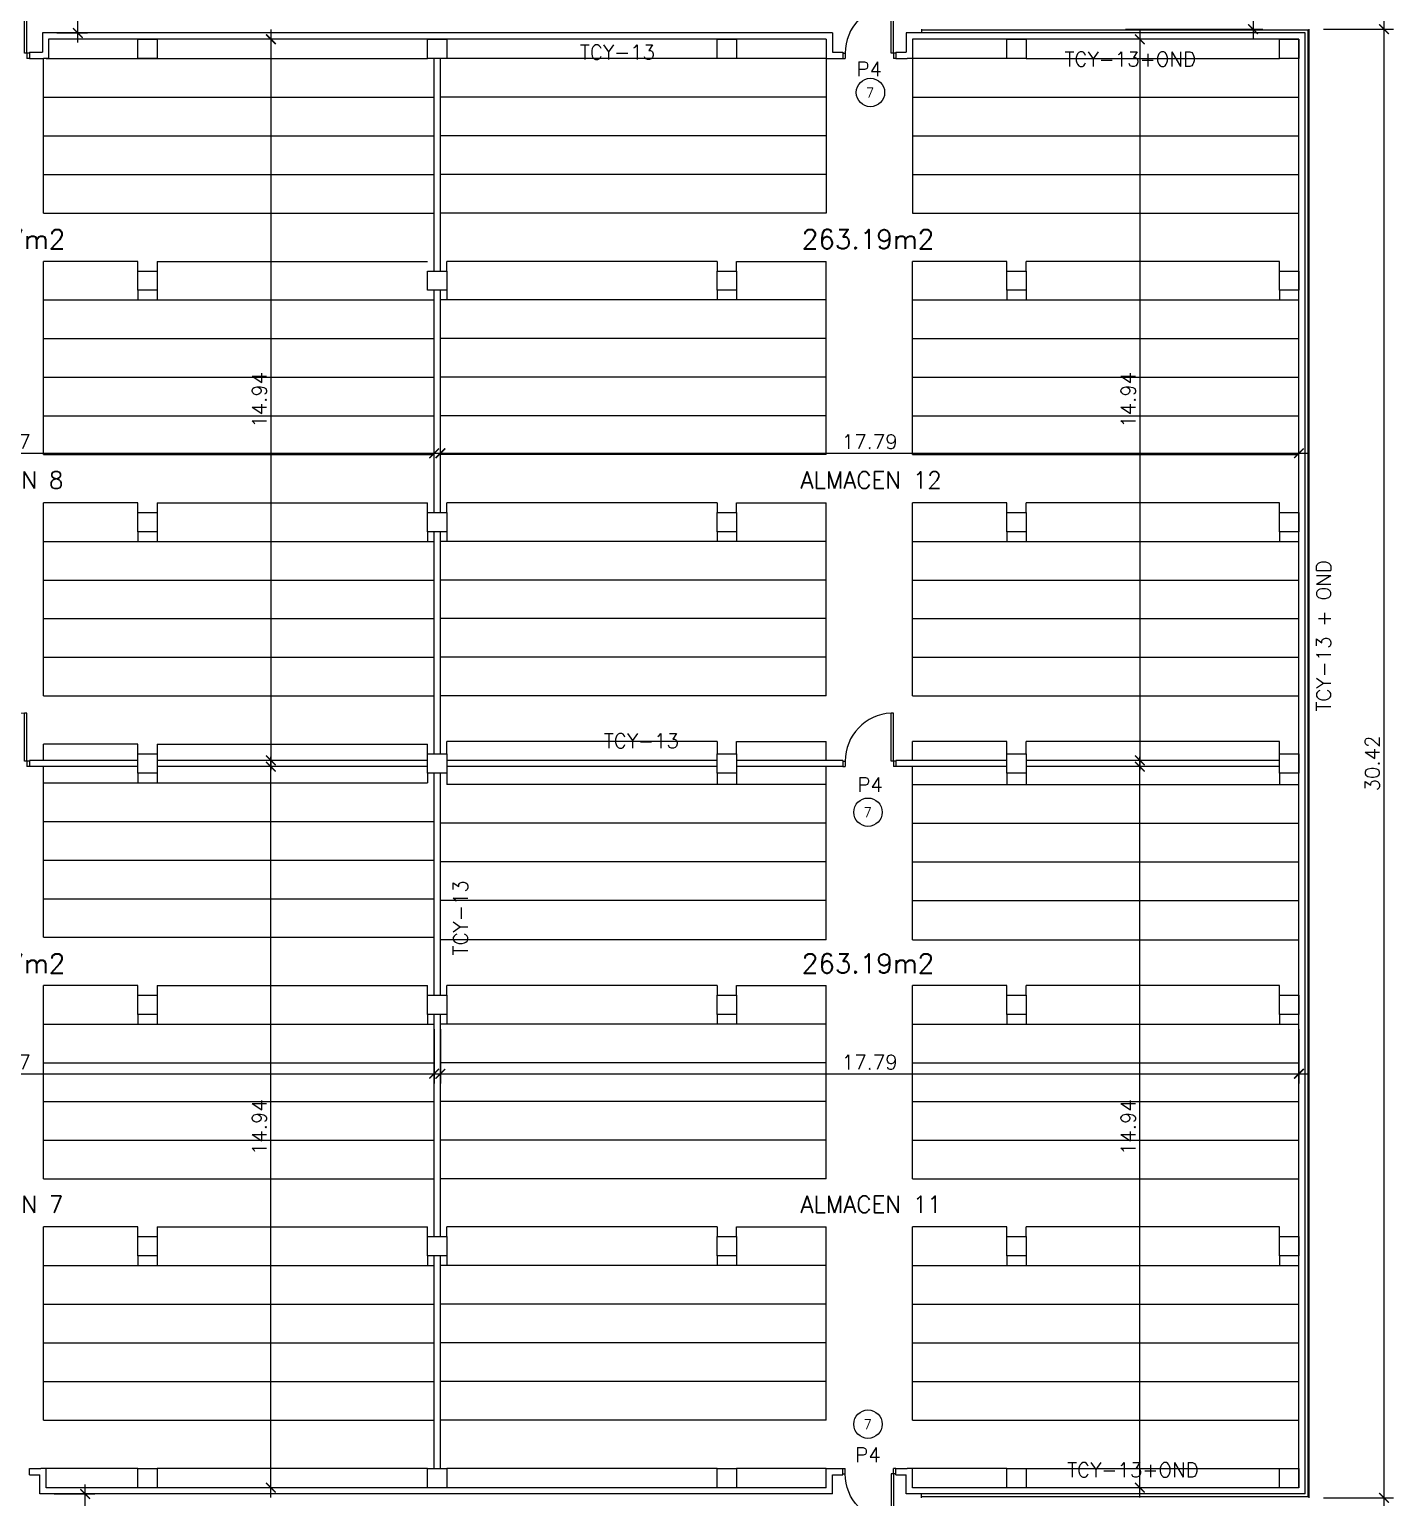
# Model space of a CAD drawing. Extents: x -1 to 154, y -18 to 77.
# Drawn here: x 67.16 to 95.43, y 27.43 to 57.84 of the extents above; entities that cross this region are included whole.
import ezdxf

# ---------------------------------------------------------------- set-up
doc = ezdxf.new("R2010")
doc.units = 0
doc.layers.get('0').update_dxf_attribs({"linetype": 'CONTINUOUS'})
doc.layers.get('DEFPOINTS').update_dxf_attribs({"linetype": 'CONTINUOUS'})
for name, color, linetype in [('4', 3, 'CONTINUOUS'), ('AMAESTRADO', 4, 'CONTINUOUS'), ('CARPINT', 1, 'CONTINUOUS'), ('COTAS', 7, 'CONTINUOUS'), ('MOB', 40, 'CONTINUOUS'), ('REF-CAR', 3, 'CONTINUOUS'), ('SUP', 4, 'CONTINUOUS'), ('TABIQUERIA', 4, 'CONTINUOUS')]:
    doc.layers.add(name, color=color, linetype=linetype)
doc.styles.add('ROMANS', font='romans.shx')
doc.dimstyles.get("Standard").update_dxf_attribs({"dimtxt": 0.18, "dimasz": 0.18, "dimexe": 0.18, "dimexo": 0.0625, "dimgap": 0.09, "dimtad": 0, "dimtih": 1, "dimtoh": 1, "dimdec": 4, "dimzin": 0, "dimdsep": 46, "dimtxsty": 'Standard', "dimcen": 0.09, "dimadec": 0, "dimazin": 0, "dimtfac": 1, "dimtdec": 4, "dimtofl": 0, "dimtmove": 0, "dimatfit": 3, "dimfxl": 0, "dimtolj": 1, "dimtzin": 0, "dimarcsym": 0})

# ---------------------------------------------------------------- blocks, each defined once
blk = doc.blocks.new('_ARCHTICK')
at = {"color": 0, "linetype": 'ByBlock', "const_width": 0.15}
blk.add_lwpolyline([(-0.5, -0.5), (0.5, 0.5)], dxfattribs=at)
blk = doc.blocks.new('*D5')
at = {"linetype": 'ByBlock'}
for p, q in [((56.162, 57.832), (56.162, 42.497)), ((57.113, 57.632), (55.962, 57.632)), ((57.113, 42.697), (55.962, 42.697))]:
    blk.add_line(p, q, dxfattribs=at)
at = {"layer": 'DEFPOINTS', "color": 0, "linetype": 'ByBlock'}
for p in [(57.413, 57.632), (56.162, 42.697), (57.413, 42.697)]:
    blk.add_point(p, dxfattribs=at)
at = {"linetype": 'ByBlock', "xscale": 0.2, "yscale": 0.2, "zscale": 0.2}
for p, rotation in [((56.162, 57.632), 90), ((56.162, 42.697), 270)]:
    blk.add_blockref('_ARCHTICK', p, dxfattribs=dict(at, rotation=rotation))
at = {"linetype": 'ByBlock', "insert": (55.922, 50.164), "char_height": 0.3, "attachment_point": 5, "rotation": 90, "style": 'ROMANS'}
blk.add_mtext('\\A1;14.94', dxfattribs=at)
blk = doc.blocks.new('*D6')
at = {"linetype": 'ByBlock'}
for p, q in [((56.162, 27.432), (56.162, 42.767)), ((57.113, 42.567), (55.962, 42.567)), ((57.113, 27.632), (55.962, 27.632))]:
    blk.add_line(p, q, dxfattribs=at)
at = {"layer": 'DEFPOINTS', "color": 0, "linetype": 'ByBlock'}
for p in [(56.162, 42.567), (57.413, 42.567), (57.413, 27.632)]:
    blk.add_point(p, dxfattribs=at)
at = {"linetype": 'ByBlock', "xscale": 0.2, "yscale": 0.2, "zscale": 0.2}
for p, rotation in [((56.162, 42.567), 90), ((56.162, 27.632), 270)]:
    blk.add_blockref('_ARCHTICK', p, dxfattribs=dict(at, rotation=rotation))
at = {"linetype": 'ByBlock', "insert": (55.922, 35.099), "char_height": 0.3, "attachment_point": 5, "rotation": 90, "style": 'ROMANS'}
blk.add_mtext('\\A1;14.94', dxfattribs=at)
blk = doc.blocks.new('*D11')
at = {"linetype": 'ByBlock'}
for p, q in [((57.678, 37.132), (57.678, 36.006)), ((75.548, 37.132), (75.548, 36.006)), ((57.478, 36.206), (75.748, 36.206))]:
    blk.add_line(p, q, dxfattribs=at)
at = {"layer": 'DEFPOINTS', "color": 0, "linetype": 'ByBlock'}
for p in [(57.678, 37.432), (75.548, 37.432), (75.548, 36.206)]:
    blk.add_point(p, dxfattribs=at)
at = {"linetype": 'ByBlock', "xscale": 0.2, "yscale": 0.2, "zscale": 0.2, "rotation": 180}
blk.add_blockref('_ARCHTICK', (57.678, 36.206), dxfattribs=at)
at = {"linetype": 'ByBlock', "xscale": 0.2, "yscale": 0.2, "zscale": 0.2}
blk.add_blockref('_ARCHTICK', (75.548, 36.206), dxfattribs=at)
at = {"linetype": 'ByBlock', "insert": (66.613, 36.446), "char_height": 0.3, "attachment_point": 5, "style": 'ROMANS'}
blk.add_mtext('\\A1;17.87', dxfattribs=at)
blk = doc.blocks.new('*D12')
at = {"linetype": 'ByBlock'}
for p, q in [((90.167, 57.832), (90.167, 42.497)), ((91.118, 57.632), (89.967, 57.632)), ((91.118, 42.697), (89.967, 42.697))]:
    blk.add_line(p, q, dxfattribs=at)
at = {"layer": 'DEFPOINTS', "color": 0, "linetype": 'ByBlock'}
for p in [(91.418, 57.632), (90.167, 42.697), (91.418, 42.697)]:
    blk.add_point(p, dxfattribs=at)
at = {"linetype": 'ByBlock', "xscale": 0.2, "yscale": 0.2, "zscale": 0.2}
for p, rotation in [((90.167, 57.632), 90), ((90.167, 42.697), 270)]:
    blk.add_blockref('_ARCHTICK', p, dxfattribs=dict(at, rotation=rotation))
at = {"linetype": 'ByBlock', "insert": (89.927, 50.164), "char_height": 0.3, "attachment_point": 5, "rotation": 90, "style": 'ROMANS'}
blk.add_mtext('\\A1;14.94', dxfattribs=at)
blk = doc.blocks.new('*D13')
at = {"linetype": 'ByBlock'}
for p, q in [((90.167, 27.432), (90.167, 42.767)), ((91.118, 42.567), (89.967, 42.567)), ((91.118, 27.632), (89.967, 27.632))]:
    blk.add_line(p, q, dxfattribs=at)
at = {"layer": 'DEFPOINTS', "color": 0, "linetype": 'ByBlock'}
for p in [(90.167, 42.567), (91.418, 42.567), (91.418, 27.632)]:
    blk.add_point(p, dxfattribs=at)
at = {"linetype": 'ByBlock', "xscale": 0.2, "yscale": 0.2, "zscale": 0.2}
for p, rotation in [((90.167, 42.567), 90), ((90.167, 27.632), 270)]:
    blk.add_blockref('_ARCHTICK', p, dxfattribs=dict(at, rotation=rotation))
at = {"linetype": 'ByBlock', "insert": (89.927, 35.099), "char_height": 0.3, "attachment_point": 5, "rotation": 90, "style": 'ROMANS'}
blk.add_mtext('\\A1;14.94', dxfattribs=at)
blk = doc.blocks.new('*D17')
at = {"linetype": 'ByBlock'}
for p, q in [((39.763, 37.132), (39.763, 36.006)), ((57.548, 37.132), (57.548, 36.006)), ((39.563, 36.206), (57.748, 36.206))]:
    blk.add_line(p, q, dxfattribs=at)
at = {"layer": 'DEFPOINTS', "color": 0, "linetype": 'ByBlock'}
for p in [(39.763, 37.432), (57.548, 37.432), (57.548, 36.206)]:
    blk.add_point(p, dxfattribs=at)
at = {"linetype": 'ByBlock', "xscale": 0.2, "yscale": 0.2, "zscale": 0.2, "rotation": 180}
blk.add_blockref('_ARCHTICK', (39.763, 36.206), dxfattribs=at)
at = {"linetype": 'ByBlock', "xscale": 0.2, "yscale": 0.2, "zscale": 0.2}
blk.add_blockref('_ARCHTICK', (57.548, 36.206), dxfattribs=at)
at = {"linetype": 'ByBlock', "insert": (48.656, 36.446), "char_height": 0.3, "attachment_point": 5, "style": 'ROMANS'}
blk.add_mtext('\\A1;17.79', dxfattribs=at)
blk = doc.blocks.new('*D16')
at = {"linetype": 'ByBlock'}
for p, q in [((39.563, 49.057), (57.748, 49.057)), ((39.763, 48.132), (39.763, 49.257)), ((57.548, 48.132), (57.548, 49.257))]:
    blk.add_line(p, q, dxfattribs=at)
at = {"layer": 'DEFPOINTS', "color": 0, "linetype": 'ByBlock'}
for p in [(57.548, 49.057), (39.763, 47.832), (57.548, 47.832)]:
    blk.add_point(p, dxfattribs=at)
at = {"linetype": 'ByBlock', "xscale": 0.2, "yscale": 0.2, "zscale": 0.2, "rotation": 180}
blk.add_blockref('_ARCHTICK', (39.763, 49.057), dxfattribs=at)
at = {"linetype": 'ByBlock', "xscale": 0.2, "yscale": 0.2, "zscale": 0.2}
blk.add_blockref('_ARCHTICK', (57.548, 49.057), dxfattribs=at)
at = {"linetype": 'ByBlock', "insert": (48.656, 49.297), "char_height": 0.3, "attachment_point": 5, "style": 'ROMANS'}
blk.add_mtext('\\A1;17.79', dxfattribs=at)
blk = doc.blocks.new('*D18')
at = {"linetype": 'ByBlock'}
for p, q in [((57.478, 49.057), (75.748, 49.057)), ((57.678, 48.132), (57.678, 49.257)), ((75.548, 48.132), (75.548, 49.257))]:
    blk.add_line(p, q, dxfattribs=at)
at = {"layer": 'DEFPOINTS', "color": 0, "linetype": 'ByBlock'}
for p in [(75.548, 49.057), (57.678, 47.832), (75.548, 47.832)]:
    blk.add_point(p, dxfattribs=at)
at = {"linetype": 'ByBlock', "xscale": 0.2, "yscale": 0.2, "zscale": 0.2, "rotation": 180}
blk.add_blockref('_ARCHTICK', (57.678, 49.057), dxfattribs=at)
at = {"linetype": 'ByBlock', "xscale": 0.2, "yscale": 0.2, "zscale": 0.2}
blk.add_blockref('_ARCHTICK', (75.548, 49.057), dxfattribs=at)
at = {"linetype": 'ByBlock', "insert": (66.613, 49.297), "char_height": 0.3, "attachment_point": 5, "style": 'ROMANS'}
blk.add_mtext('\\A1;17.87', dxfattribs=at)
blk = doc.blocks.new('*D27')
at = {"linetype": 'ByBlock'}
for p, q in [((92.512, 60.992), (92.512, 57.642)), ((89.938, 60.792), (92.712, 60.792)), ((89.873, 57.842), (92.712, 57.842))]:
    blk.add_line(p, q, dxfattribs=at)
at = {"layer": 'DEFPOINTS', "color": 0, "linetype": 'ByBlock'}
for p in [(89.638, 60.792), (89.573, 57.842), (92.512, 57.842)]:
    blk.add_point(p, dxfattribs=at)
at = {"linetype": 'ByBlock', "xscale": 0.2, "yscale": 0.2, "zscale": 0.2}
for p, rotation in [((92.512, 60.792), 90), ((92.512, 57.842), 270)]:
    blk.add_blockref('_ARCHTICK', p, dxfattribs=dict(at, rotation=rotation))
at = {"linetype": 'ByBlock', "insert": (92.272, 59.317), "char_height": 0.3, "attachment_point": 5, "rotation": 90, "style": 'ROMANS'}
blk.add_mtext('\\A1;2.95', dxfattribs=at)
blk = doc.blocks.new('*D31')
at = {"linetype": 'ByBlock'}
for p, q in [((93.973, 57.842), (95.425, 57.842)), ((95.225, 58.042), (95.225, 27.222)), ((93.973, 27.422), (95.425, 27.422))]:
    blk.add_line(p, q, dxfattribs=at)
at = {"layer": 'DEFPOINTS', "color": 0, "linetype": 'ByBlock'}
for p in [(93.673, 57.842), (93.673, 27.422), (95.225, 27.422)]:
    blk.add_point(p, dxfattribs=at)
at = {"linetype": 'ByBlock', "xscale": 0.2, "yscale": 0.2, "zscale": 0.2}
for p, rotation in [((95.225, 57.842), 90), ((95.225, 27.422), 270)]:
    blk.add_blockref('_ARCHTICK', p, dxfattribs=dict(at, rotation=rotation))
at = {"linetype": 'ByBlock', "insert": (94.985, 42.632), "char_height": 0.3, "attachment_point": 5, "rotation": 90, "style": 'ROMANS'}
blk.add_mtext('\\A1;30.42', dxfattribs=at)
blk = doc.blocks.new('*D32')
at = {"layer": 'COTAS'}
for p, q in [((95.225, 27.622), (95.225, 24.542)), ((93.973, 24.742), (95.425, 24.742))]:
    blk.add_line(p, q, dxfattribs=at)
at = {"layer": 'DEFPOINTS', "color": 0}
for p in [(93.673, 27.422), (93.673, 24.742), (95.225, 24.742)]:
    blk.add_point(p, dxfattribs=at)
at = {"layer": 'COTAS', "xscale": 0.2, "yscale": 0.2, "zscale": 0.2}
for p, rotation in [((95.225, 27.422), 90), ((95.225, 24.742), 270)]:
    blk.add_blockref('_ARCHTICK', p, dxfattribs=dict(at, rotation=rotation))
at = {"layer": 'COTAS', "insert": (94.985, 26.082), "char_height": 0.3, "attachment_point": 5, "rotation": 90, "style": 'ROMANS'}
blk.add_mtext('\\A1;2.68', dxfattribs=at)
blk = doc.blocks.new('*D40')
at = {"linetype": 'ByBlock'}
for p, q in [((68.317, 24.462), (68.317, 27.702)), ((67.678, 27.502), (68.517, 27.502)), ((67.678, 24.662), (68.517, 24.662))]:
    blk.add_line(p, q, dxfattribs=at)
at = {"layer": 'DEFPOINTS', "color": 0, "linetype": 'ByBlock'}
for p in [(67.378, 27.502), (68.317, 27.502), (67.378, 24.662)]:
    blk.add_point(p, dxfattribs=at)
at = {"linetype": 'ByBlock', "xscale": 0.2, "yscale": 0.2, "zscale": 0.2}
for p, rotation in [((68.317, 27.502), 90), ((68.317, 24.662), 270)]:
    blk.add_blockref('_ARCHTICK', p, dxfattribs=dict(at, rotation=rotation))
at = {"linetype": 'ByBlock', "insert": (68.077, 26.082), "char_height": 0.3, "attachment_point": 5, "rotation": 90, "style": 'ROMANS'}
blk.add_mtext('\\A1;2.84', dxfattribs=at)
blk = doc.blocks.new('*D80')
at = {"linetype": 'ByBlock'}
for p, q in [((67.891, 59.348), (68.366, 59.348)), ((68.166, 57.562), (68.166, 59.548)), ((67.733, 57.762), (68.366, 57.762))]:
    blk.add_line(p, q, dxfattribs=at)
at = {"layer": 'DEFPOINTS', "color": 0, "linetype": 'ByBlock'}
for p in [(67.591, 59.348), (68.166, 59.348), (67.433, 57.762)]:
    blk.add_point(p, dxfattribs=at)
at = {"linetype": 'ByBlock', "xscale": 0.2, "yscale": 0.2, "zscale": 0.2}
for p, rotation in [((68.166, 59.348), 90), ((68.166, 57.762), 270)]:
    blk.add_blockref('_ARCHTICK', p, dxfattribs=dict(at, rotation=rotation))
at = {"linetype": 'ByBlock', "insert": (67.926, 58.555), "char_height": 0.3, "attachment_point": 5, "rotation": 90, "style": 'ROMANS'}
blk.add_mtext('\\A1;1.59', dxfattribs=at)
blk = doc.blocks.new('P100D')
for p, q in [((0, 0), (0, -0.05)), ((-0.11, -0.05), (-1.11, -0.05)), ((-1.11, -0.05), (-1.11, -0.1)), ((-0.11, -0.1), (-1.11, -0.1)), ((-0.11, 0), (-0.11, -0.05)), ((-0.11, -0.05), (0, -0.05)), ((-0.11, -0.05), (-0.11, -0.1)), ((-0.11, -1.05), (0, -1.05)), ((-0.11, -1.1), (-0.11, -1.05)), ((0, -1.1), (0, -1.05))]:
    blk.add_line(p, q)
blk.add_arc((-0.11, -0.05), 1, 182.866, 270)

msp = doc.modelspace()

# ---------------------------------------------------------------- linework, layer by layer
at = {"layer": '4'}
for p, q in [((85.642, 57.842), (85.642, 57.762)), ((93.653, 57.822), (85.642, 57.822)), ((93.653, 27.442), (93.653, 57.822)), ((93.673, 27.422), (93.673, 57.842)), ((83.798, 57.762), (67.433, 57.762)), ((67.433, 57.762), (67.433, 57.362)), ((83.668, 57.632), (67.563, 57.632)), ((67.563, 57.632), (67.563, 57.232)), ((83.668, 57.632), (83.668, 57.232)), ((83.798, 57.762), (83.798, 57.362)), ((93.593, 57.762), (85.328, 57.762)), ((85.328, 57.762), (85.328, 57.362)), ((93.463, 57.632), (85.458, 57.632)), ((85.458, 57.632), (85.458, 57.232)), ((93.463, 27.632), (93.463, 57.632)), ((93.593, 27.502), (93.593, 57.762)), ((67.163, 57.362), (67.163, 57.232)), ((67.163, 57.362), (67.433, 57.362)), ((67.163, 57.232), (67.453, 57.232)), ((67.563, 57.232), (67.453, 57.232)), ((75.548, 52.832), (75.548, 57.232)), ((75.678, 52.832), (75.678, 57.232)), ((83.668, 57.232), (83.778, 57.232)), ((83.778, 57.232), (84.013, 57.232)), ((83.798, 57.362), (84.013, 57.362)), ((84.013, 57.362), (84.013, 57.232)), ((85.113, 57.362), (85.113, 57.232)), ((85.113, 57.362), (85.328, 57.362)), ((85.113, 57.232), (85.348, 57.232)), ((85.458, 57.232), (85.348, 57.232)), ((75.548, 47.832), (75.548, 52.432)), ((75.678, 47.832), (75.678, 52.432)), ((75.548, 42.832), (75.548, 47.432)), ((75.678, 42.832), (75.678, 47.432)), ((69.413, 42.697), (67.163, 42.697)), ((67.163, 42.697), (67.163, 42.567)), ((75.413, 42.697), (69.813, 42.697)), ((81.413, 42.697), (75.813, 42.697)), ((84.013, 42.697), (81.813, 42.697)), ((84.013, 42.697), (84.013, 42.567)), ((87.413, 42.697), (85.113, 42.697)), ((85.113, 42.697), (85.113, 42.567)), ((93.063, 42.697), (87.813, 42.697)), ((69.413, 42.567), (67.163, 42.567)), ((75.413, 42.567), (69.813, 42.567)), ((75.548, 37.832), (75.548, 42.432)), ((75.678, 37.832), (75.678, 42.432)), ((81.413, 42.567), (75.813, 42.567)), ((84.013, 42.567), (81.813, 42.567)), ((87.413, 42.567), (85.113, 42.567)), ((93.063, 42.567), (87.813, 42.567)), ((75.548, 32.832), (75.548, 37.432)), ((75.678, 32.832), (75.678, 37.432)), ((75.548, 28.032), (75.548, 32.432)), ((75.678, 28.032), (75.678, 32.432)), ((67.163, 28.032), (67.398, 28.032)), ((67.163, 27.902), (67.163, 28.032)), ((67.508, 28.032), (67.398, 28.032)), ((67.508, 27.632), (67.508, 28.032)), ((83.668, 27.632), (83.668, 28.032)), ((83.668, 28.032), (83.778, 28.032)), ((83.778, 28.032), (84.013, 28.032)), ((84.013, 27.902), (84.013, 28.032)), ((85.113, 27.902), (85.113, 28.032)), ((85.113, 28.032), (85.348, 28.032)), ((85.458, 28.032), (85.348, 28.032)), ((85.458, 27.632), (85.458, 28.032)), ((67.163, 27.902), (67.378, 27.902)), ((67.378, 27.502), (67.378, 27.902)), ((83.798, 27.502), (83.798, 27.902)), ((83.798, 27.902), (84.013, 27.902)), ((85.113, 27.902), (85.328, 27.902)), ((85.328, 27.502), (85.328, 27.902)), ((83.798, 27.502), (67.378, 27.502)), ((83.668, 27.632), (67.508, 27.632)), ((93.593, 27.502), (85.328, 27.502)), ((93.463, 27.632), (85.458, 27.632)), ((85.642, 27.422), (85.642, 27.502)), ((93.653, 27.442), (85.642, 27.442))]:
    msp.add_line(p, q, dxfattribs=at)
for points in [[(69.813, 57.232), (69.413, 57.232), (69.413, 57.632), (69.813, 57.632)], [(75.813, 57.232), (75.413, 57.232), (75.413, 57.632), (75.813, 57.632)], [(81.813, 57.232), (81.413, 57.232), (81.413, 57.632), (81.813, 57.632)], [(87.813, 57.232), (87.413, 57.232), (87.413, 57.632), (87.813, 57.632)], [(93.463, 57.232), (93.063, 57.232), (93.063, 57.632), (93.463, 57.632)], [(69.813, 52.432), (69.413, 52.432), (69.413, 52.832), (69.813, 52.832)], [(75.813, 52.432), (75.413, 52.432), (75.413, 52.832), (75.813, 52.832)], [(81.813, 52.432), (81.413, 52.432), (81.413, 52.832), (81.813, 52.832)], [(87.813, 52.432), (87.413, 52.432), (87.413, 52.832), (87.813, 52.832)], [(93.463, 52.432), (93.063, 52.432), (93.063, 52.832), (93.463, 52.832)], [(69.813, 47.432), (69.413, 47.432), (69.413, 47.832), (69.813, 47.832)], [(75.813, 47.432), (75.413, 47.432), (75.413, 47.832), (75.813, 47.832)], [(81.813, 47.432), (81.413, 47.432), (81.413, 47.832), (81.813, 47.832)], [(87.813, 47.432), (87.413, 47.432), (87.413, 47.832), (87.813, 47.832)], [(93.463, 47.432), (93.063, 47.432), (93.063, 47.832), (93.463, 47.832)], [(69.813, 42.432), (69.413, 42.432), (69.413, 42.832), (69.813, 42.832)], [(75.813, 42.432), (75.413, 42.432), (75.413, 42.832), (75.813, 42.832)], [(81.813, 42.432), (81.413, 42.432), (81.413, 42.832), (81.813, 42.832)], [(87.813, 42.432), (87.413, 42.432), (87.413, 42.832), (87.813, 42.832)], [(93.463, 42.432), (93.063, 42.432), (93.063, 42.832), (93.463, 42.832)], [(69.813, 37.432), (69.413, 37.432), (69.413, 37.832), (69.813, 37.832)], [(75.813, 37.432), (75.413, 37.432), (75.413, 37.832), (75.813, 37.832)], [(81.813, 37.432), (81.413, 37.432), (81.413, 37.832), (81.813, 37.832)], [(87.813, 37.432), (87.413, 37.432), (87.413, 37.832), (87.813, 37.832)], [(93.463, 37.432), (93.063, 37.432), (93.063, 37.832), (93.463, 37.832)], [(69.813, 32.432), (69.413, 32.432), (69.413, 32.832), (69.813, 32.832)], [(75.813, 32.432), (75.413, 32.432), (75.413, 32.832), (75.813, 32.832)], [(81.813, 32.432), (81.413, 32.432), (81.413, 32.832), (81.813, 32.832)], [(87.813, 32.432), (87.413, 32.432), (87.413, 32.832), (87.813, 32.832)], [(93.463, 32.432), (93.063, 32.432), (93.063, 32.832), (93.463, 32.832)], [(69.813, 27.632), (69.413, 27.632), (69.413, 28.032), (69.813, 28.032)], [(75.813, 27.632), (75.413, 27.632), (75.413, 28.032), (75.813, 28.032)], [(81.813, 27.632), (81.413, 27.632), (81.413, 28.032), (81.813, 28.032)], [(87.813, 27.632), (87.413, 27.632), (87.413, 28.032), (87.813, 28.032)], [(93.463, 27.632), (93.063, 27.632), (93.063, 28.032), (93.463, 28.032)]]:
    msp.add_lwpolyline(points, close=True, dxfattribs=at)
at = {"layer": 'AMAESTRADO'}
for centre in [(84.587, 56.529), (84.536, 41.623), (84.536, 28.948)]:
    msp.add_circle(centre, 0.294, dxfattribs=at)
at = {"layer": 'MOB'}
for p, q in [((67.453, 54.032), (67.453, 57.232)), ((67.508, 57.232), (75.413, 57.232)), ((81.413, 57.232), (75.813, 57.232)), ((83.668, 57.232), (81.813, 57.232)), ((83.668, 57.232), (83.668, 54.032)), ((85.458, 57.232), (85.458, 54.032)), ((87.413, 57.232), (85.458, 57.232)), ((87.813, 57.232), (93.063, 57.232)), ((67.453, 56.432), (75.558, 56.432)), ((83.668, 56.432), (75.668, 56.432)), ((85.458, 56.432), (93.463, 56.432)), ((67.453, 55.632), (75.558, 55.632)), ((83.668, 55.632), (75.668, 55.632)), ((85.458, 55.632), (93.463, 55.632)), ((67.453, 54.832), (75.558, 54.832)), ((83.668, 54.832), (75.668, 54.832)), ((85.458, 54.832), (93.463, 54.832)), ((67.453, 54.032), (75.558, 54.032)), ((83.668, 54.032), (75.668, 54.032)), ((85.458, 54.032), (93.463, 54.032)), ((69.413, 53.032), (67.453, 53.032)), ((67.453, 49.032), (67.453, 53.032)), ((69.413, 52.832), (69.413, 53.032)), ((69.813, 53.032), (75.413, 53.032)), ((69.813, 53.032), (69.813, 52.832)), ((81.413, 53.032), (75.813, 53.032)), ((75.813, 52.832), (75.813, 53.032)), ((81.413, 53.032), (81.413, 52.832)), ((81.813, 52.832), (81.813, 53.032)), ((81.813, 53.032), (83.668, 53.032)), ((83.668, 49.032), (83.668, 53.032)), ((85.458, 49.032), (85.458, 53.032)), ((87.413, 53.032), (85.458, 53.032)), ((87.413, 52.832), (87.413, 53.032)), ((93.063, 53.032), (87.813, 53.032)), ((87.813, 52.832), (87.813, 53.032)), ((93.063, 52.832), (93.063, 53.032)), ((69.413, 52.432), (69.413, 52.232)), ((69.813, 52.432), (69.813, 52.232)), ((75.813, 52.432), (75.813, 52.232)), ((81.413, 52.432), (81.413, 52.232)), ((81.813, 52.432), (81.813, 52.232)), ((87.413, 52.432), (87.413, 52.232)), ((87.813, 52.432), (87.813, 52.232)), ((93.063, 52.432), (93.063, 52.232)), ((67.453, 52.232), (75.558, 52.232)), ((83.668, 52.232), (75.668, 52.232)), ((85.458, 52.232), (93.463, 52.232)), ((67.453, 51.432), (75.558, 51.432)), ((83.668, 51.432), (75.668, 51.432)), ((85.458, 51.432), (93.463, 51.432)), ((67.453, 50.632), (75.558, 50.632)), ((83.668, 50.632), (75.668, 50.632)), ((85.458, 50.632), (93.463, 50.632)), ((67.453, 49.832), (75.558, 49.832)), ((83.668, 49.832), (75.668, 49.832)), ((85.458, 49.832), (93.463, 49.832)), ((67.453, 49.032), (75.558, 49.032)), ((83.668, 49.032), (75.668, 49.032)), ((85.458, 49.032), (93.463, 49.032)), ((69.413, 48.032), (67.453, 48.032)), ((67.453, 44.032), (67.453, 48.032)), ((69.413, 47.832), (69.413, 48.032)), ((69.813, 48.032), (75.413, 48.032)), ((69.813, 48.032), (69.813, 47.832)), ((75.413, 47.832), (75.413, 48.032)), ((81.413, 48.032), (75.813, 48.032)), ((75.813, 47.832), (75.813, 48.032)), ((81.413, 48.032), (81.413, 47.832)), ((81.813, 47.832), (81.813, 48.032)), ((81.813, 48.032), (83.668, 48.032)), ((83.668, 44.032), (83.668, 48.032)), ((85.458, 44.032), (85.458, 48.032)), ((87.413, 48.032), (85.458, 48.032)), ((87.413, 47.832), (87.413, 48.032)), ((93.063, 48.032), (87.813, 48.032)), ((87.813, 47.832), (87.813, 48.032)), ((93.063, 47.832), (93.063, 48.032)), ((67.453, 47.232), (75.558, 47.232)), ((69.413, 47.432), (69.413, 47.232)), ((69.813, 47.432), (69.813, 47.232)), ((75.413, 47.432), (75.413, 47.232)), ((83.668, 47.232), (75.668, 47.232)), ((75.813, 47.432), (75.813, 47.232)), ((81.413, 47.432), (81.413, 47.232)), ((81.813, 47.432), (81.813, 47.232)), ((85.458, 47.232), (93.463, 47.232)), ((87.413, 47.432), (87.413, 47.232)), ((87.813, 47.432), (87.813, 47.232)), ((93.063, 47.432), (93.063, 47.232)), ((67.453, 46.432), (75.558, 46.432)), ((83.668, 46.432), (75.668, 46.432)), ((85.458, 46.432), (93.463, 46.432)), ((67.453, 45.632), (75.558, 45.632)), ((83.668, 45.632), (75.668, 45.632)), ((85.458, 45.632), (93.463, 45.632)), ((67.453, 44.832), (75.558, 44.832)), ((83.668, 44.832), (75.668, 44.832)), ((85.458, 44.832), (93.463, 44.832)), ((67.453, 44.032), (75.558, 44.032)), ((83.668, 44.032), (75.668, 44.032)), ((85.458, 44.032), (93.463, 44.032)), ((69.413, 43.032), (67.453, 43.032)), ((67.453, 42.687), (67.453, 43.032)), ((69.413, 42.832), (69.413, 43.032)), ((69.813, 43.032), (75.413, 43.032)), ((69.813, 43.032), (69.813, 42.832)), ((75.413, 42.832), (75.413, 43.032)), ((81.413, 43.087), (75.813, 43.087)), ((75.813, 42.832), (75.813, 43.087)), ((81.413, 43.087), (81.413, 42.832)), ((81.813, 42.832), (81.813, 43.087)), ((81.813, 43.087), (83.668, 43.087)), ((83.668, 42.687), (83.668, 43.087)), ((87.413, 43.087), (85.458, 43.087)), ((85.458, 42.687), (85.458, 43.087)), ((87.413, 42.832), (87.413, 43.087)), ((93.063, 43.087), (87.813, 43.087)), ((87.813, 42.832), (87.813, 43.087)), ((93.063, 42.832), (93.063, 43.087)), ((67.453, 39.032), (67.453, 42.577)), ((83.668, 38.977), (83.668, 42.577)), ((85.458, 38.977), (85.458, 42.577)), ((69.413, 42.432), (69.413, 42.232)), ((69.813, 42.432), (69.813, 42.232)), ((75.413, 42.432), (75.413, 42.232)), ((75.813, 42.432), (75.813, 42.197)), ((81.413, 42.432), (81.413, 42.197)), ((81.813, 42.432), (81.813, 42.197)), ((87.413, 42.432), (87.413, 42.197)), ((87.813, 42.432), (87.813, 42.197)), ((93.063, 42.432), (93.063, 42.197)), ((67.453, 42.232), (75.413, 42.232)), ((83.668, 42.197), (75.813, 42.197)), ((85.458, 42.197), (93.463, 42.197)), ((67.453, 41.432), (75.558, 41.432)), ((83.668, 41.397), (75.668, 41.397)), ((85.458, 41.397), (93.463, 41.397)), ((67.453, 40.632), (75.558, 40.632)), ((83.668, 40.597), (75.668, 40.597)), ((85.458, 40.597), (93.463, 40.597)), ((67.453, 39.832), (75.558, 39.832)), ((83.668, 39.797), (75.668, 39.797)), ((85.458, 39.797), (93.463, 39.797)), ((67.453, 39.032), (75.558, 39.032)), ((83.668, 38.977), (75.668, 38.977)), ((85.458, 38.977), (93.463, 38.977)), ((69.413, 38.032), (67.453, 38.032)), ((67.453, 34.032), (67.453, 38.032)), ((69.413, 37.832), (69.413, 38.032)), ((69.813, 38.032), (75.413, 38.032)), ((69.813, 38.032), (69.813, 37.832)), ((75.413, 37.832), (75.413, 38.032)), ((81.413, 38.032), (75.813, 38.032)), ((75.813, 37.832), (75.813, 38.032)), ((81.413, 38.032), (81.413, 37.832)), ((81.813, 37.832), (81.813, 38.032)), ((81.813, 38.032), (83.668, 38.032)), ((83.668, 34.032), (83.668, 38.032)), ((85.458, 34.032), (85.458, 38.032)), ((87.413, 38.032), (85.458, 38.032)), ((87.413, 37.832), (87.413, 38.032)), ((93.063, 38.032), (87.813, 38.032)), ((87.813, 37.832), (87.813, 38.032)), ((93.063, 37.832), (93.063, 38.032)), ((69.413, 37.432), (69.413, 37.232)), ((69.813, 37.432), (69.813, 37.232)), ((75.413, 37.432), (75.413, 37.232)), ((75.813, 37.432), (75.813, 37.232)), ((81.413, 37.432), (81.413, 37.232)), ((81.813, 37.432), (81.813, 37.232)), ((87.413, 37.432), (87.413, 37.232)), ((87.813, 37.432), (87.813, 37.232)), ((93.063, 37.432), (93.063, 37.232)), ((67.453, 37.232), (75.558, 37.232)), ((83.668, 37.232), (75.668, 37.232)), ((85.458, 37.232), (93.463, 37.232)), ((67.453, 36.432), (75.558, 36.432)), ((83.668, 36.432), (75.668, 36.432)), ((85.458, 36.432), (93.463, 36.432)), ((67.453, 35.632), (75.558, 35.632)), ((83.668, 35.632), (75.668, 35.632)), ((85.458, 35.632), (93.463, 35.632)), ((67.453, 34.832), (75.558, 34.832)), ((83.668, 34.832), (75.668, 34.832)), ((85.458, 34.832), (93.463, 34.832)), ((67.453, 34.032), (75.558, 34.032)), ((83.668, 34.032), (75.668, 34.032)), ((85.458, 34.032), (93.463, 34.032)), ((69.413, 33.032), (67.453, 33.032)), ((67.453, 29.032), (67.453, 33.032)), ((69.413, 32.832), (69.413, 33.032)), ((69.813, 33.032), (75.413, 33.032)), ((69.813, 33.032), (69.813, 32.832)), ((75.413, 32.832), (75.413, 33.032)), ((81.413, 33.032), (75.813, 33.032)), ((75.813, 32.832), (75.813, 33.032)), ((81.413, 33.032), (81.413, 32.832)), ((81.813, 32.832), (81.813, 33.032)), ((81.813, 33.032), (83.668, 33.032)), ((83.668, 29.032), (83.668, 33.032)), ((85.458, 29.032), (85.458, 33.032)), ((87.413, 33.032), (85.458, 33.032)), ((87.413, 32.832), (87.413, 33.032)), ((93.063, 33.032), (87.813, 33.032)), ((87.813, 32.832), (87.813, 33.032)), ((93.063, 32.832), (93.063, 33.032)), ((69.413, 32.432), (69.413, 32.232)), ((69.813, 32.432), (69.813, 32.232)), ((75.413, 32.432), (75.413, 32.232)), ((75.813, 32.432), (75.813, 32.232)), ((81.413, 32.432), (81.413, 32.232)), ((81.813, 32.432), (81.813, 32.232)), ((87.413, 32.432), (87.413, 32.232)), ((87.813, 32.432), (87.813, 32.232)), ((93.063, 32.432), (93.063, 32.232)), ((67.453, 32.232), (75.558, 32.232)), ((83.668, 32.232), (75.668, 32.232)), ((85.458, 32.232), (93.463, 32.232)), ((67.453, 31.432), (75.558, 31.432)), ((83.668, 31.432), (75.668, 31.432)), ((85.458, 31.432), (93.463, 31.432)), ((67.453, 30.632), (75.558, 30.632)), ((83.668, 30.632), (75.668, 30.632)), ((85.458, 30.632), (93.463, 30.632)), ((67.453, 29.832), (75.558, 29.832)), ((83.668, 29.832), (75.668, 29.832)), ((85.458, 29.832), (93.463, 29.832)), ((67.453, 29.032), (75.558, 29.032)), ((83.668, 29.032), (75.668, 29.032)), ((85.458, 29.032), (93.463, 29.032)), ((69.413, 28.032), (67.508, 28.032)), ((75.413, 28.032), (69.813, 28.032)), ((81.413, 28.032), (75.813, 28.032)), ((83.668, 28.032), (81.813, 28.032)), ((87.413, 28.032), (85.458, 28.032)), ((87.813, 28.032), (93.063, 28.032))]:
    msp.add_line(p, q, dxfattribs=at)

# ---------------------------------------------------------------- block references
at = {"layer": 'CARPINT', "rotation": 270}
for p in [(67.163, 57.232), (85.113, 57.232), (67.163, 42.567), (85.113, 42.567)]:
    msp.add_blockref('P100D', p, dxfattribs=at)
at = {"layer": 'CARPINT', "xscale": -1, "rotation": 270}
msp.add_blockref('P100D', (85.113, 28.032), dxfattribs=at)

# ---------------------------------------------------------------- texts
at = {"layer": 'AMAESTRADO', "style": 'ROMANS'}
for p in [(84.493, 56.423), (84.442, 41.517), (84.442, 28.842)]:
    msp.add_text('7', height=0.2, dxfattribs=at).set_placement(p)
at = {"layer": 'MOB', "color": 7, "style": 'ROMANS'}
for s, p in [('ALMACEN 8', (65.244, 48.326)), ('ALMACEN 12', (83.139, 48.326)), ('ALMACEN 7', (65.244, 33.326)), ('ALMACEN 11', (83.139, 33.326))]:
    msp.add_text(s, height=0.35, dxfattribs=at).set_placement(p)
at = {"layer": 'REF-CAR', "style": 'ROMANS'}
for p in [(84.297, 56.864), (84.317, 42.043), (84.27, 28.162)]:
    msp.add_text('P4', height=0.3, dxfattribs=at).set_placement(p)
at = {"layer": 'SUP', "style": 'ROMANS'}
for s, p in [('264.77m2', (65.165, 53.29)), ('263.19m2', (83.165, 53.29)), ('264.77m2', (65.165, 38.29)), ('263.19m2', (83.165, 38.29))]:
    msp.add_text(s, height=0.4, dxfattribs=at).set_placement(p)
at = {"layer": 'TABIQUERIA', "style": 'ROMANS'}
for s, p in [('TCY-13', (78.568, 57.213)), ('TCY-13+OND', (88.607, 57.07)), ('TCY-13', (79.064, 42.951)), ('TCY-13+OND', (88.662, 27.851))]:
    msp.add_text(s, height=0.3, dxfattribs=at).set_placement(p)
for s, p in [('TCY-13 + OND', (94.126, 43.707)), ('TCY-13', (76.246, 38.658))]:
    msp.add_text(s, height=0.3, rotation=90, dxfattribs=at).set_placement(p)

# ---------------------------------------------------------------- dimensions: what is measured, and where the dimension line sits
at = {"layer": 'COTAS'}
for base, p1, p2, angle, override, picture, middle in [((92.512, 57.842), (89.638, 60.792), (89.573, 57.842), 90, {"dimtxt": 0.3, "dimasz": 0.2, "dimexe": 0.2, "dimexo": 0.3, "dimtad": 1, "dimtih": 0, "dimtoh": 0, "dimdec": 2, "dimtxsty": 'ROMANS', "dimblk1": 'ARCHTICK', "dimblk2": 'ARCHTICK', "dimsah": 1, "dimcen": 2.5, "dimdle": 0.2, "dimclrd": 256, "dimclre": 256, "dimclrt": 256, "dimtofl": 1}, '*D27', (92.272, 59.317)), ((68.166, 59.348), (67.433, 57.762), (67.591, 59.348), 90, {"dimtxt": 0.3, "dimasz": 0.2, "dimexe": 0.2, "dimexo": 0.3, "dimtad": 1, "dimtih": 0, "dimtoh": 0, "dimdec": 2, "dimtxsty": 'ROMANS', "dimblk1": 'ARCHTICK', "dimblk2": 'ARCHTICK', "dimsah": 1, "dimcen": 2.5, "dimdle": 0.2, "dimclrd": 256, "dimclre": 256, "dimclrt": 256, "dimtofl": 1}, '*D80', (67.926, 58.555)), ((95.225, 27.422), (93.673, 57.842), (93.673, 27.422), 90, {"dimtxt": 0.3, "dimasz": 0.2, "dimexe": 0.2, "dimexo": 0.3, "dimtad": 1, "dimtih": 0, "dimtoh": 0, "dimdec": 2, "dimtxsty": 'ROMANS', "dimblk1": 'ARCHTICK', "dimblk2": 'ARCHTICK', "dimsah": 1, "dimcen": 2.5, "dimdle": 0.2, "dimclrd": 256, "dimclre": 256, "dimclrt": 256, "dimtofl": 1}, '*D31', (94.985, 42.632)), ((75.548, 49.057), (57.678, 47.832), (75.548, 47.832), 180, {"dimtxt": 0.3, "dimasz": 0.2, "dimexe": 0.2, "dimexo": 0.3, "dimtad": 1, "dimtih": 0, "dimtoh": 0, "dimdec": 2, "dimtxsty": 'ROMANS', "dimblk1": 'ARCHTICK', "dimblk2": 'ARCHTICK', "dimsah": 1, "dimcen": 2.5, "dimdle": 0.2, "dimclrd": 256, "dimclre": 256, "dimclrt": 256, "dimtofl": 1}, '*D18', (66.613, 49.297)), ((68.317, 27.502), (67.378, 24.662), (67.378, 27.502), 90, {"dimtxt": 0.3, "dimasz": 0.2, "dimexe": 0.2, "dimexo": 0.3, "dimtad": 1, "dimtih": 0, "dimtoh": 0, "dimdec": 2, "dimtxsty": 'ROMANS', "dimblk1": 'ARCHTICK', "dimblk2": 'ARCHTICK', "dimsah": 1, "dimcen": 2.5, "dimdle": 0.2, "dimclrd": 256, "dimclre": 256, "dimclrt": 256, "dimtofl": 1}, '*D40', (68.077, 26.082)), ((95.225, 24.742), (93.673, 27.422), (93.673, 24.742), 90, {"dimtxt": 0.3, "dimasz": 0.2, "dimexe": 0.2, "dimexo": 0.3, "dimtad": 1, "dimtih": 0, "dimtoh": 0, "dimdec": 2, "dimtxsty": 'ROMANS', "dimblk1": 'ARCHTICK', "dimblk2": 'ARCHTICK', "dimsah": 1, "dimcen": 2.5, "dimdle": 0.2, "dimse1": 1, "dimclrd": 256, "dimclre": 256, "dimclrt": 256, "dimtofl": 1, "dimtmove": 1}, '*D32', (94.985, 26.082))]:
    dim = msp.add_linear_dim(base=base, p1=p1, p2=p2, angle=angle, dimstyle='Standard', override=override, dxfattribs=at)
    dim.commit()
    dim.dimension.update_dxf_attribs({"geometry": picture, "text_midpoint": middle})
for base, p1, p2, angle, picture, middle, set_off in [((72.16715147, 42.696667665), (73.417821603, 57.631667665), (73.417821603, 42.696667665), 90, '*D12', (71.92715147, 50.164167665), (-18, 0)), ((90.16715147, 42.696667665), (91.417821603, 57.631667665), (91.417821603, 42.696667665), 90, '*D5', (89.92715147, 50.164167665), (34.004663822, 0)), ((72.16715147, 42.566667612), (73.417821603, 27.631667612), (73.417821603, 42.566667612), 90, '*D13', (71.92715147, 35.099167612), (-18, 0)), ((90.16715147, 42.566667612), (91.417821603, 27.631667612), (91.417821603, 42.566667612), 90, '*D6', (89.92715147, 35.099167612), (34.004663822, 0)), ((93.463157781, 36.205936035), (75.678157781, 37.431667612), (93.463157781, 37.431667612), 180, '*D17', (84.570657781, 36.445936035), (35.915, 0))]:
    dim = msp.add_linear_dim(base=base, p1=p1, p2=p2, angle=angle, dimstyle='Standard', override={"dimtxt": 0.3, "dimasz": 0.2, "dimexe": 0.2, "dimexo": 0.3, "dimtad": 1, "dimtih": 0, "dimtoh": 0, "dimdec": 2, "dimtxsty": 'ROMANS', "dimblk1": 'ARCHTICK', "dimblk2": 'ARCHTICK', "dimsah": 1, "dimcen": 2.5, "dimdle": 0.2, "dimclrd": 256, "dimclre": 256, "dimclrt": 256, "dimtofl": 1}, dxfattribs=at)
    dim.commit()
    dim.dimension.update_dxf_attribs({"geometry": picture, "text_midpoint": middle, "insert": set_off})
dim = msp.add_linear_dim(base=(93.463157781, 49.057399241), p1=(75.678157781, 47.831667665), p2=(93.463157781, 47.831667665), dimstyle='Standard', override={"dimtxt": 0.3, "dimasz": 0.2, "dimexe": 0.2, "dimexo": 0.3, "dimtad": 1, "dimtih": 0, "dimtoh": 0, "dimdec": 2, "dimtxsty": 'ROMANS', "dimblk1": 'ARCHTICK', "dimblk2": 'ARCHTICK', "dimsah": 1, "dimcen": 2.5, "dimdle": 0.2, "dimclrd": 256, "dimclre": 256, "dimclrt": 256, "dimtofl": 1}, dxfattribs=at)
dim.commit()
dim.dimension.update_dxf_attribs({"geometry": '*D16', "text_midpoint": (84.570657781, 49.297399241), "insert": (35.915, 0)})
dim = msp.add_linear_dim(base=(75.548, 36.206), p1=(57.678, 37.432), p2=(75.548, 37.432), dimstyle='Standard', override={"dimtxt": 0.3, "dimasz": 0.2, "dimexe": 0.2, "dimexo": 0.3, "dimtad": 1, "dimtih": 0, "dimtoh": 0, "dimdec": 2, "dimtxsty": 'ROMANS', "dimblk1": 'ARCHTICK', "dimblk2": 'ARCHTICK', "dimsah": 1, "dimcen": 2.5, "dimdle": 0.2, "dimclrd": 256, "dimclre": 256, "dimclrt": 256, "dimtofl": 1}, dxfattribs=at)
dim.commit()
dim.dimension.update_dxf_attribs({"geometry": '*D11', "text_midpoint": (66.613, 36.446)})

doc.saveas('drawing.dxf')
